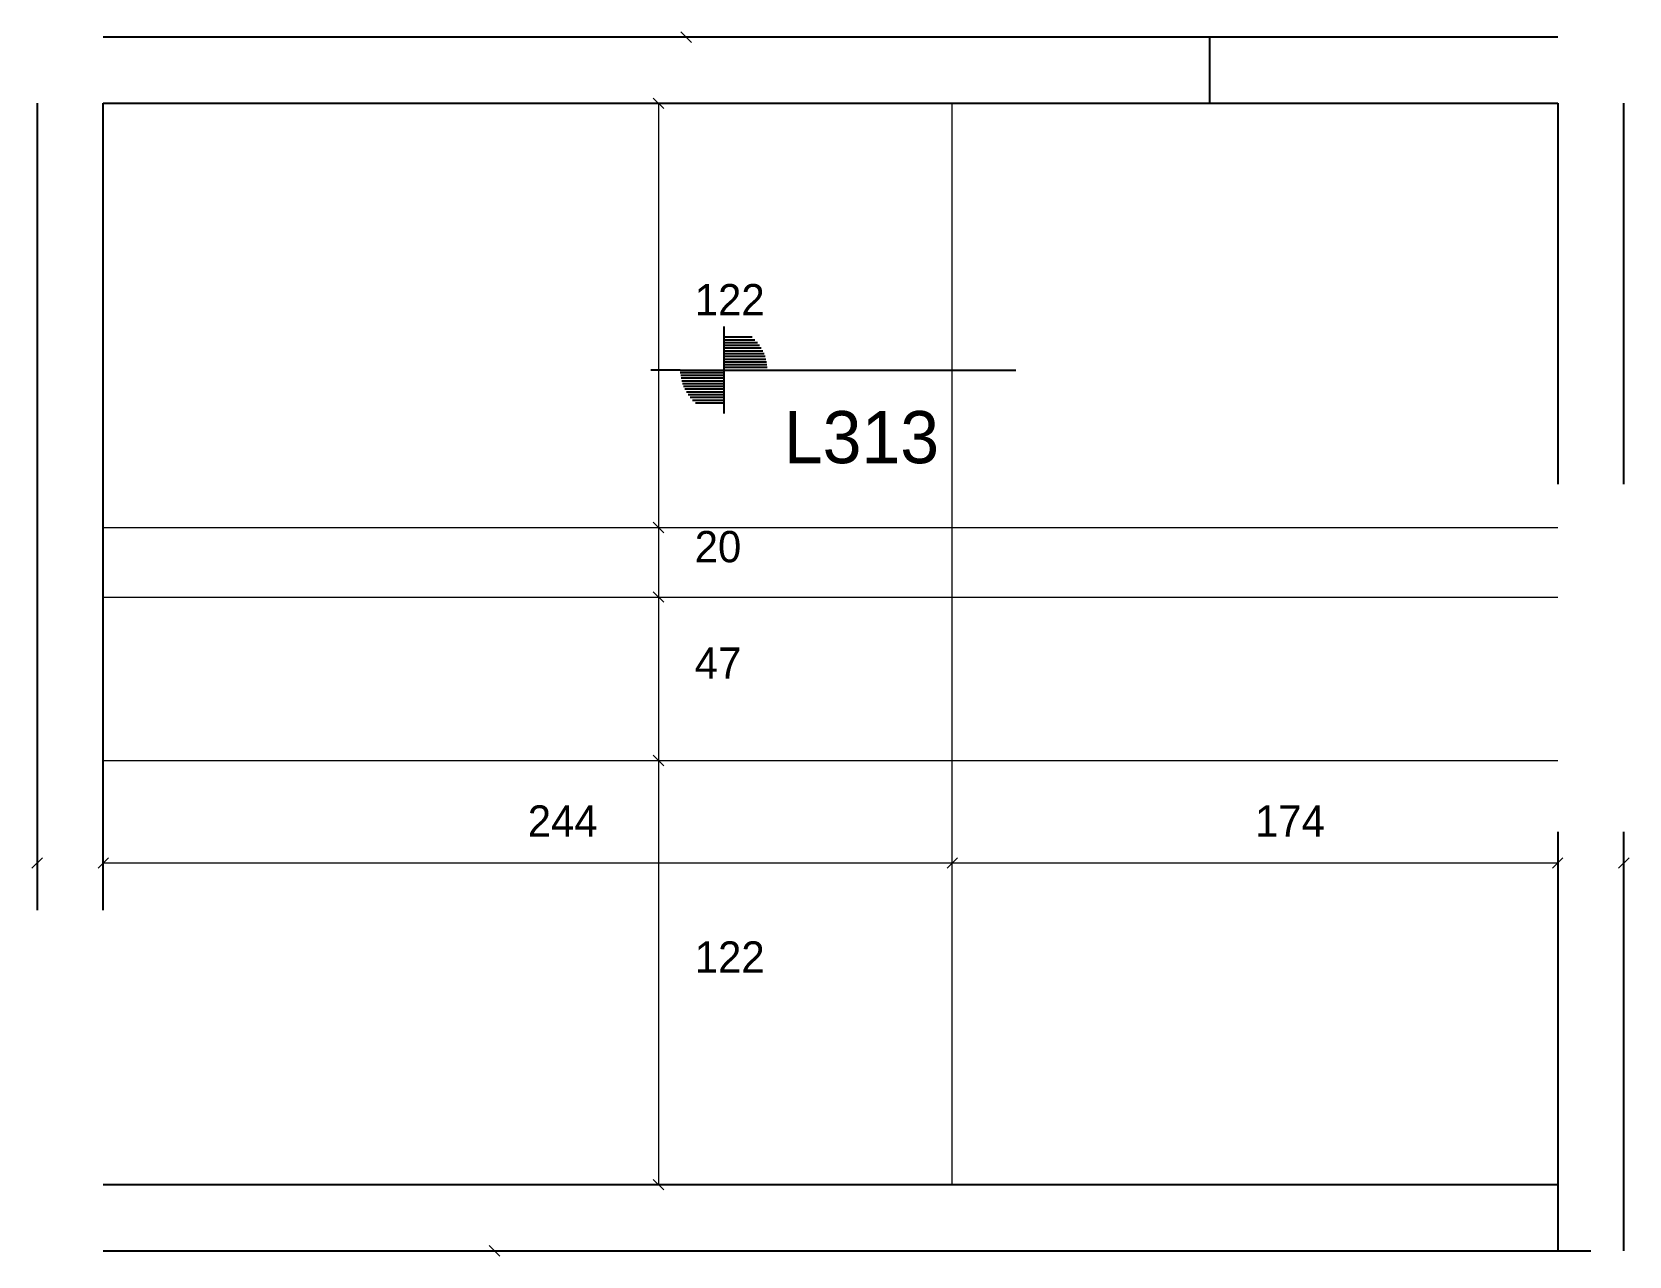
# Model space of a CAD drawing. Extents: x 4458 to 4917, y 2260 to 2612.
import ezdxf

# ---------------------------------------------------------------- set-up
doc = ezdxf.new("R2010")
doc.units = 0
for name, color, linetype in [('3', 3, 'Continuous'), ('4', 4, 'Continuous'), ('Painéis', 200, 'Continuous')]:
    doc.layers.add(name, color=color, linetype=linetype)

msp = doc.modelspace()

# ---------------------------------------------------------------- linework, layer by layer
at = {"layer": '3', "lineweight": 25}
for p, q in [((4796.07, 2591.94), (4796.07, 2610.94)), ((4656.41, 2527.72), (4656.41, 2502.72)), ((4656.41, 2524.73), (4664.51, 2524.73)), ((4656.41, 2523.94), (4665.36, 2523.94)), ((4656.41, 2523.15), (4666.07, 2523.15)), ((4656.41, 2522.35), (4666.67, 2522.35)), ((4656.41, 2521.56), (4667.18, 2521.56)), ((4656.41, 2520.77), (4667.61, 2520.77)), ((4656.41, 2519.98), (4667.97, 2519.98)), ((4656.41, 2519.18), (4668.26, 2519.18)), ((4656.41, 2518.39), (4668.5, 2518.39)), ((4656.41, 2517.6), (4668.68, 2517.6)), ((4656.41, 2516.8), (4668.81, 2516.8)), ((4656.41, 2516.01), (4668.91, 2516.01)), ((4643.91, 2515.22), (4635.48, 2515.22)), ((4643.91, 2515.22), (4668.91, 2515.22)), ((4656.41, 2514.43), (4643.91, 2514.43)), ((4656.41, 2513.63), (4644.01, 2513.63)), ((4656.41, 2512.84), (4644.14, 2512.84)), ((4656.41, 2512.05), (4644.32, 2512.05)), ((4656.41, 2511.25), (4644.55, 2511.25)), ((4668.91, 2515.22), (4740.33, 2515.22)), ((4656.41, 2510.46), (4644.85, 2510.46)), ((4656.41, 2509.67), (4645.21, 2509.67)), ((4656.41, 2508.88), (4645.64, 2508.88)), ((4656.41, 2508.08), (4646.14, 2508.08)), ((4656.41, 2507.29), (4646.74, 2507.29)), ((4656.41, 2506.5), (4647.45, 2506.5)), ((4656.41, 2505.7), (4648.3, 2505.7))]:
    msp.add_line(p, q, dxfattribs=at)
for points in [[(4896.07, 2610.94), (4478.07, 2610.94)], [(4459.07, 2591.94), (4459.07, 2359.94)], [(4478.07, 2359.94), (4478.07, 2591.94)], [(4478.07, 2591.94), (4896.07, 2591.94)], [(4896.07, 2591.94), (4896.07, 2482.44)], [(4915.07, 2482.44), (4915.07, 2591.94)], [(4896.07, 2382.44), (4896.07, 2261.94)], [(4915.07, 2261.94), (4915.07, 2382.44)], [(4896.07, 2280.94), (4478.07, 2280.94)], [(4478.07, 2261.94), (4905.57, 2261.94)]]:
    msp.add_lwpolyline(points, dxfattribs=at)
at = {"layer": 'Painéis', "lineweight": 18}
for p, q in [((4644.1, 2612.44), (4647.1, 2609.44)), ((4645.9, 2610.94), (4648.6, 2610.94)), ((4639.13, 2590.44), (4636.13, 2593.44)), ((4637.63, 2591.94), (4637.63, 2469.94)), ((4722.07, 2280.94), (4722.07, 2591.94)), ((4478.07, 2469.94), (4896.07, 2469.94)), ((4639.13, 2468.44), (4636.13, 2471.44)), ((4636.13, 2471.44), (4639.13, 2468.44)), ((4637.63, 2469.94), (4637.63, 2449.94)), ((4639.13, 2448.44), (4636.13, 2451.44)), ((4636.13, 2451.44), (4639.13, 2448.44)), ((4478.07, 2449.94), (4896.07, 2449.94)), ((4637.63, 2449.94), (4637.63, 2402.94)), ((4478.07, 2402.94), (4896.07, 2402.94)), ((4639.13, 2401.44), (4636.13, 2404.44)), ((4636.13, 2404.44), (4639.13, 2401.44)), ((4637.63, 2402.94), (4637.63, 2280.94)), ((4457.57, 2371.98), (4460.57, 2374.98)), ((4479.57, 2374.98), (4476.57, 2371.98)), ((4478.07, 2373.48), (4722.07, 2373.48)), ((4723.57, 2374.98), (4720.57, 2371.98)), ((4720.57, 2371.98), (4723.57, 2374.98)), ((4722.07, 2373.48), (4896.07, 2373.48)), ((4894.57, 2371.98), (4897.57, 2374.98)), ((4916.57, 2374.98), (4913.57, 2371.98)), ((4636.13, 2282.44), (4639.13, 2279.44)), ((4592, 2260.44), (4589, 2263.44))]:
    msp.add_line(p, q, dxfattribs=at)

# ---------------------------------------------------------------- texts
at = {"layer": '4'}
msp.add_text('L313', height=15, dxfattribs=at).set_placement((4673.66, 2488.42))
at = {"layer": 'Painéis'}
for s, p in [('122', (4648.07, 2530.94)), ('20', (4648.04, 2459.94)), ('47', (4648.06, 2426.44)), ('244', (4600.07, 2381.05)), ('174', (4809.07, 2381.05)), ('122', (4648.07, 2341.94))]:
    msp.add_text(s, height=9, dxfattribs=at).set_placement(p)

doc.saveas('drawing.dxf')
